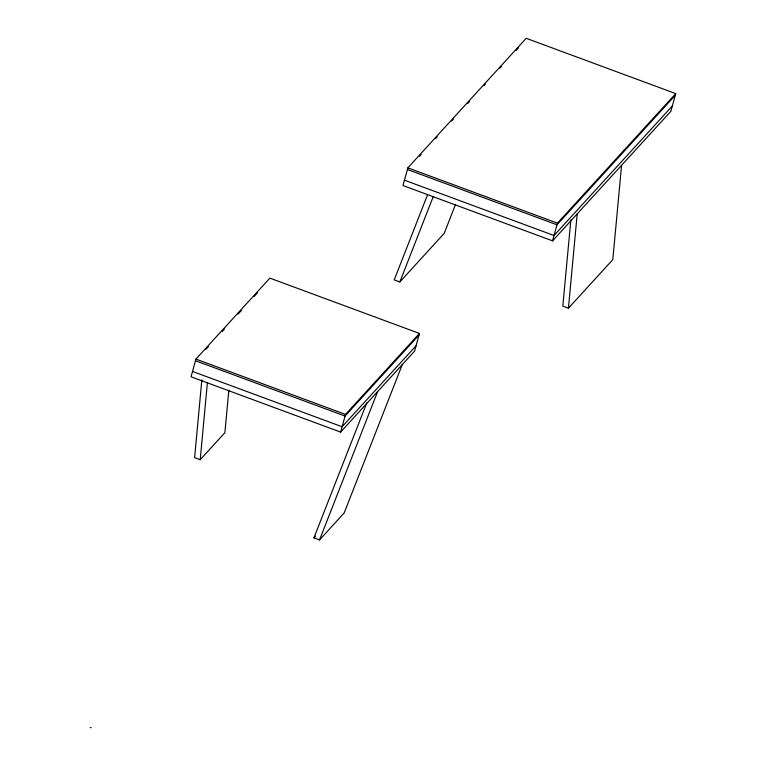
<?xml version="1.0" encoding="UTF-8"?>
<svg xmlns="http://www.w3.org/2000/svg" width="766" height="766" viewBox="0 0 766 766"><rect width="100%" height="100%" fill="white"/><g stroke="black" fill="none" stroke-linecap="round" stroke-linejoin="round"><path stroke-width="1.15" d="M201.851 379.812L194.621 457.637L200.223 459.705L224.878 432.723L228.823 390.267M200.223 459.705L207.356 383.057M570.833 220.053L562.828 306.132L568.439 308.21L612.81 259.626L621.58 165.284M568.439 308.21L577.21 213.867M195.943 359.091L191.06 376.795L340.631 432.101L414.578 351.134L419.452 333.44L269.881 278.125L195.943 359.091L345.504 414.406L419.452 333.44M407.866 167.85L402.993 185.544L552.564 240.859L670.872 111.309L675.746 93.615L526.185 38.3L407.866 167.85L557.437 223.155L675.746 93.615M340.631 432.101L345.504 414.406M552.564 240.859L557.437 223.155M427.591 194.66L394.222 279.887L399.833 281.955L444.203 233.381L455.464 204.599M399.833 281.955L433.202 196.728M402.255 364.635L344.183 512.942L319.537 539.934L313.926 537.856L366.799 402.83M319.537 539.934L377.609 391.618M205.939 349.296L208.352 346.653M222.016 331.697L224.419 329.054M238.082 314.089L241.3 310.575M254.159 296.49L257.376 292.966M419.49 156.274L421.099 154.502M435.586 138.646L437.195 136.884M451.681 121.018L453.29 119.257M467.777 103.391L469.386 101.629M483.882 85.763L485.491 84.001M499.978 68.145L501.586 66.383M516.073 50.518L518.486 47.875M419.002 335.077L345.054 416.043L195.483 360.738M416.053 345.782L342.105 426.748L192.534 371.443M675.296 95.252L556.987 224.802L407.416 169.487M672.347 105.957L554.038 235.507L404.467 180.192M313.926 537.856L315.515 536.123M91.183 727.69L90.254 727.576"/></g></svg>
